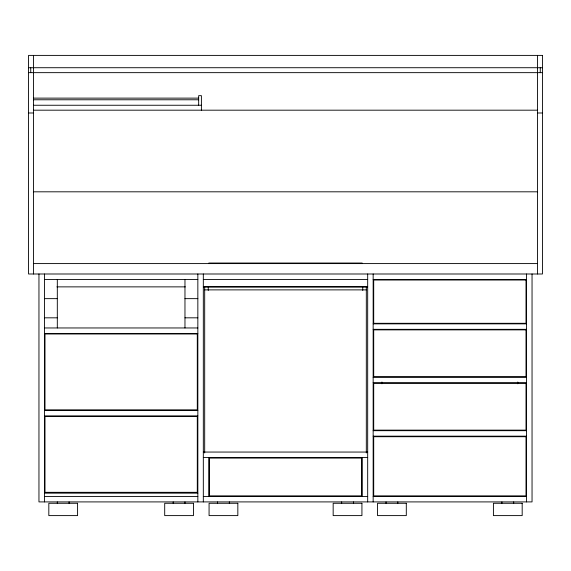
<?xml version="1.0" encoding="UTF-8"?>
<svg xmlns="http://www.w3.org/2000/svg" width="571" height="571" viewBox="0 0 571 571"><rect width="100%" height="100%" fill="white"/><g stroke="black" fill="none" stroke-linecap="round" stroke-linejoin="round"><path stroke-width="0.86" d="M28.55 67.721L542.45 67.721M28.55 72.653L542.45 72.653M33.482 98.126L198.665 98.126M33.482 99.775L198.665 99.775M33.482 105.25L201.399 105.25M33.482 110.182L537.518 110.182M28.55 112.987L33.482 112.987M537.518 112.987L542.45 112.987M33.482 191.813L537.518 191.813M208.8 263.038L362.207 263.038M33.482 263.588L537.518 263.588M44.438 279.476L197.844 279.476M203.326 279.476L367.681 279.476M373.156 279.476L526.562 279.476M203.326 286.842L367.681 286.842M56.922 286.87L185.354 286.87M204.689 286.87L366.311 286.87M204.689 289.882L366.311 289.882M44.438 298.647L57.314 298.647M184.968 298.647L197.844 298.647M44.438 317.826L57.314 317.826M184.968 317.826L197.844 317.826M373.156 323.85L526.562 323.85M44.438 327.961L197.844 327.961M373.156 329.331L526.562 329.331M44.438 333.435L197.844 333.435M373.156 377.267L526.562 377.267M373.156 382.748L526.562 382.748M44.438 410.413L197.844 410.413M44.438 415.895L197.844 415.895M373.156 430.684L526.562 430.684M373.156 436.165L526.562 436.165M203.326 452.054L367.681 452.054M203.326 457.528L367.681 457.528M44.438 493.144L197.844 493.144M44.438 496.427L197.844 496.427M203.326 496.427L367.681 496.427M373.156 496.427L526.562 496.427M540.259 67.721L540.259 72.653M537.518 55.394L537.518 273.994M532.044 273.994L532.044 501.909L38.956 501.909L38.956 273.994M526.562 273.994L526.562 501.909M517.797 382.006L517.797 383.783M513.686 501.909L513.686 503.279M501.909 501.909L501.909 503.279M397.809 501.909L397.816 503.279M386.032 501.909L386.032 503.279M381.928 382.006L381.928 383.783M373.156 273.994L373.156 501.909M367.681 273.994L367.681 501.909M366.311 286.456L366.311 452.939M362.749 286.87L362.749 290.425M362.207 457.528L362.207 496.427M353.435 501.909L353.435 503.279M341.658 501.909L341.658 503.279M229.349 501.909L229.349 503.279M217.565 501.909L217.565 503.279M208.8 457.528L208.8 496.427M208.251 286.87L208.251 290.425M204.689 286.456L204.689 452.939M203.319 273.994L203.326 501.909M201.399 110.182L201.399 95.664L198.665 95.664L198.665 105.25M197.844 273.994L197.844 501.909M184.968 279.476L184.968 327.961M184.968 501.909L184.968 503.279M173.184 501.909L173.184 503.279M69.091 501.909L69.091 503.279M57.314 279.476L57.314 327.961M57.307 501.909L57.307 503.279M44.438 273.994L44.438 501.909M33.482 55.394L33.482 273.994M30.741 67.721L30.741 72.653M542.45 55.394L28.55 55.394L28.55 273.994L542.45 273.994L542.45 55.394M526.012 280.018L373.705 280.018L373.705 323.3L526.012 323.3L526.012 280.018M526.012 329.874L373.705 329.874L373.705 376.717L526.012 376.717L526.012 329.874M197.295 333.985L44.988 333.985L44.988 409.864L197.295 409.864L197.295 333.985M526.012 383.291L373.705 383.291L373.705 430.134L526.012 430.134L526.012 383.291M197.295 416.437L44.988 416.437L44.988 492.323L197.295 492.323L197.295 416.437M526.012 436.715L373.705 436.715L373.705 495.878L526.012 495.878L526.012 436.715M361.657 458.078L209.35 458.078L209.35 495.878L361.657 495.878L361.657 458.078M77.585 503.279L48.821 503.279L48.821 515.606L77.585 515.606L77.585 503.279M193.455 503.279L164.698 503.279L164.698 515.606L193.455 515.606L193.455 503.279M237.836 503.279L209.072 503.279L209.072 515.606L237.836 515.606L237.836 503.279M361.928 503.279L333.164 503.279L333.164 515.606L361.928 515.606L361.928 503.279M406.302 503.279L377.538 503.279L377.538 515.606L406.302 515.606L406.302 503.279M522.179 503.279L493.415 503.279L493.415 515.606L522.179 515.606L522.179 503.279"/></g></svg>
